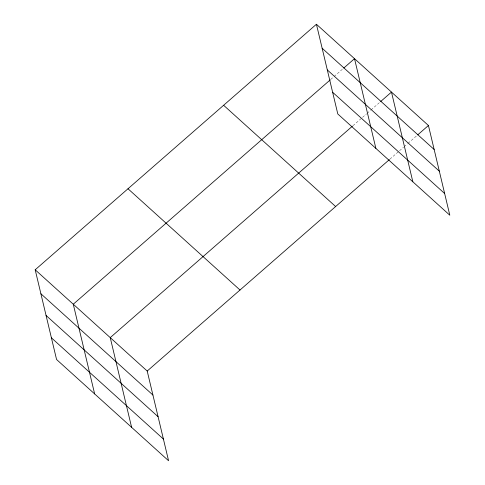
<?xml version="1.0" encoding="UTF-8"?>
<svg xmlns="http://www.w3.org/2000/svg" width="485" height="485" viewBox="0 0 485 485"><rect width="100%" height="100%" fill="white"/><g stroke="black" fill="none" stroke-linecap="round" stroke-linejoin="round"><path stroke-width="0.36" stroke-dasharray="2.42 1.82" d="M330.74 79.425L333.571 76.957M334.141 76.46L343.192 68.555M352.995 125.688L366.575 113.829M367.139 113.332L370.534 110.368M371.104 109.877L380.155 101.971M389.958 159.098L403.538 147.24M404.108 146.749L407.503 143.784M408.067 143.287L417.124 135.382"/><path stroke-width="0.73" d="M35.187 269.787L147.204 371.037L168.574 460.75L56.563 359.5L35.187 269.787L316.426 24.25L428.437 125.5L449.813 215.213L337.796 113.963L316.426 24.25M330.176 79.922L73.271 304.216L94.648 393.923M343.756 68.064L354.511 58.673L375.881 148.386M352.425 126.179L110.24 337.627L131.611 427.34M380.725 101.474L391.474 92.089L412.844 181.796M147.204 371.037L389.394 159.595M417.688 134.891L428.437 125.5M322.137 48.239L434.154 149.489M327.308 69.925L439.319 171.175M332.631 92.271L444.642 193.521M223.615 105.275L335.632 206.531M127.998 188.762L240.008 290.012M40.904 293.777L152.914 395.026M46.069 315.462L158.086 416.718M51.392 337.809L163.409 439.058"/></g></svg>
